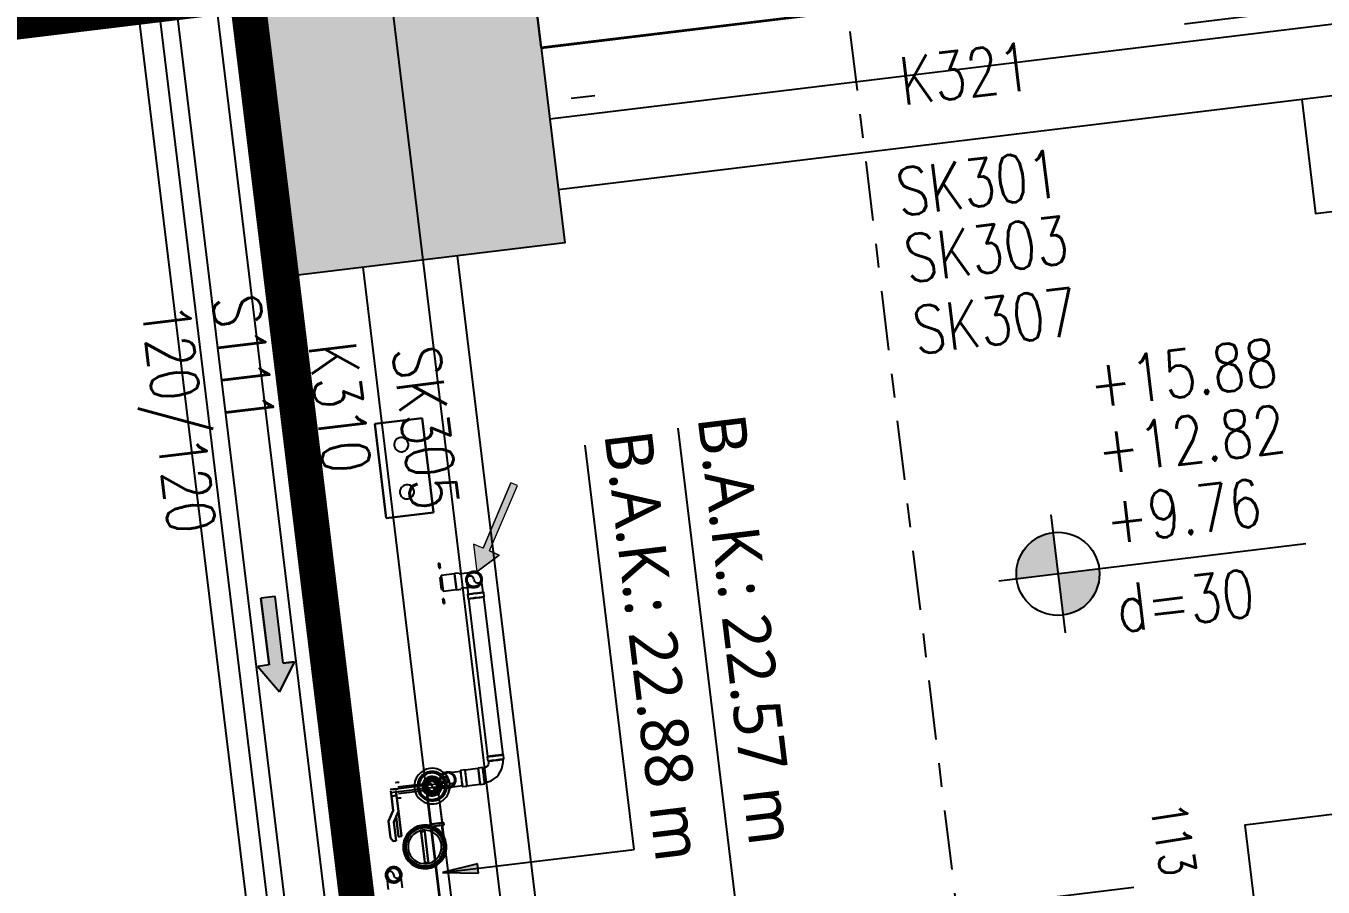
# Model space of a CAD drawing. Header units: millimetres. Extents: x 400382 to 401500, y 4543975 to 4544133.
# Drawn here: x 400460.32 to 400465.78, y 4544073.4 to 4544077.03 of the extents above; entities that cross this region are included whole.
import ezdxf
from ezdxf.enums import TextEntityAlignment as Align

# ---------------------------------------------------------------- set-up
doc = ezdxf.new("R2010")
doc.units = ezdxf.units.MM
for name, pattern in [('AKS', [3, 2.5, -0.25, 0, -0.25]), ('CENTER', [2, 1.25, -0.25, 0.25, -0.25]), ('CIZGI', [0.4, 0.25, -0.15]), ('CONTINU', [0]), ('HIDDEN', [0.375, 0.25, -0.125])]:
    doc.linetypes.add(name, pattern=pattern)
doc.layers.add('A-DETL-GENF', color=92, linetype='Continuous', lineweight=9)
for name, color, linetype in [('aks prota', 2, 'AKS'), ('kiriş prota', 6, 'Continuous'), ('kolon prota', 1, 'Continuous'), ('kolon tarama prota', 252, 'Continuous'), ('lkolon prota', 4, 'Continuous'), ('merdiven prota', 2, 'Continuous'), ('not prota', 2, 'Continuous'), ('skesit prota', 7, 'Continuous'), ('st-s_level (kot)', 6, 'Continuous'), ('st-s_levelmark (kot işareti)', 4, 'Continuous'), ('st_s_not çizgisi', 4, 'CIZGI'), ('st_s_ölçü', 4, 'Continuous'), ('TARAMA', 8, 'Continuous'), ('tkolon prota', 6, 'Continuous')]:
    doc.layers.add(name, color=color, linetype=linetype)
doc.styles.add('OLCU', font='romanstw.shx')
doc.styles.add('Segoe UI Light_1', font='', dxfattribs={"height": 200})
doc.styles.add('TKIRIS', font='romanstw.shx')
doc.styles.add('tkolon', font='romanstw.shx')
doc.styles.get('Segoe UI Light_1').set_extended_font_data('Segoe UI Light')

# ---------------------------------------------------------------- blocks, each defined once
blk = doc.blocks.new('Flow Direction - Flow Direction _25mm_-1035271-_17_70 m  ARA KAT')
at = {"layer": 'TARAMA'}
blk.add_hatch(color=256, dxfattribs=at).paths.add_polyline_path([(0, 0), (-117, -78), (-117, -30), (-400, -30), (-400, 30), (-117, 30), (-117, 78)], flags=0)
for p, q in [((0, 0), (-117, 78)), ((-117, 78), (-117, 30)), ((-117, 78), (0, 0)), ((-117, 30), (-117, 78)), ((-117, 30), (-400, 30)), ((-400, 30), (-400, -30)), ((-117, 30), (-400, 30)), ((-400, 30), (-400, -30)), ((-117, -78), (0, 0)), ((-117, -78), (0, 0)), ((-400, -30), (-117, -30)), ((-117, -30), (-400, -30)), ((-117, -30), (-117, -78)), ((-117, -30), (-117, -78))]:
    blk.add_line(p, q, dxfattribs=at)
blk = doc.blocks.new('Riser Direction1 - Flow Direction _25mm_ 2-2155046-_17_70 m  ARA KAT')
at = {"layer": 'A-DETL-GENF'}
blk.add_hatch(color=256, dxfattribs=at).paths.add_polyline_path([(0, 0), (118, 0), (96, -38.1), (354.9, -187.5), (339.8, -213.5), (81, -64.1), (59, -102.2)], flags=0)
for p, q in [((0, 0), (59, -102.2)), ((118, 0), (0, 0)), ((118, 0), (0, 0)), ((59, -102.2), (0, 0)), ((96, -38.1), (118, 0)), ((96, -38.1), (118, 0)), ((354.9, -187.5), (96, -38.1)), ((96, -38.1), (354.9, -187.5)), ((59, -102.2), (81, -64.1)), ((81, -64.1), (59, -102.2)), ((81, -64.1), (339.8, -213.5)), ((81, -64.1), (339.8, -213.5)), ((339.8, -213.5), (354.9, -187.5)), ((339.8, -213.5), (354.9, -187.5))]:
    blk.add_line(p, q, dxfattribs=at)
blk = doc.blocks.new('17.60 mekanik')
at = {"layer": 'kolon tarama prota'}
blk.add_hatch(color=256, dxfattribs=at).paths.add_polyline_path([(137152.8, 64568.52), (137163.21, 64579.5), (137160.02, 64581.82)], flags=0)
for p, q in [((137166.76, 64466.14), (136524.26, 64932.94)), ((137170.68, 64493.17), (136564.89, 64933.3)), ((136519.03, 64925.75), (137161.53, 64458.95)), ((136554.9, 64919.55), (137160.69, 64479.42)), ((137265.83, 64635.88), (137083.44, 64768.39)), ((137200.49, 64634.17), (137061.93, 64734.84)), ((137006.92, 64692.36), (136995.17, 64676.18)), ((136995.17, 64676.18), (137006.92, 64692.36)), ((137039.28, 64668.85), (137006.92, 64692.36)), ((137006.92, 64692.36), (137039.28, 64668.85)), ((137006.92, 64692.36), (137006.92, 64692.36)), ((136995.17, 64676.18), (137027.53, 64652.67)), ((137027.53, 64652.67), (136995.17, 64676.18)), ((136995.17, 64676.18), (136995.17, 64676.18)), ((137027.53, 64652.67), (137039.28, 64668.85)), ((137039.28, 64668.85), (137027.53, 64652.67)), ((137039.28, 64668.85), (137039.28, 64668.85)), ((137064.25, 64657.78), (137060.89, 64653.15)), ((137065.26, 64659.4), (137064.14, 64657.86)), ((137066.92, 64655.84), (137064.25, 64657.78)), ((137064.25, 64657.78), (137066.92, 64655.84)), ((137068.04, 64657.38), (137068.04, 64657.38)), ((137068.04, 64657.38), (137068.04, 64657.38)), ((137068.04, 64657.38), (137068.04, 64657.38)), ((137068.04, 64657.38), (137068.04, 64657.38)), ((137079.8, 64660.34), (137078.26, 64661.46)), ((137133.82, 64620.93), (137079.72, 64660.23)), ((137027.53, 64652.67), (137027.53, 64652.67)), ((137056.68, 64656.21), (137056.38, 64655.81)), ((137056.38, 64655.81), (137058, 64654.63)), ((137058, 64654.63), (137056.38, 64655.81)), ((137056.68, 64656.21), (137058.3, 64655.03)), ((137058.3, 64655.03), (137056.68, 64656.21)), ((137058, 64654.63), (137058.3, 64655.03)), ((137063.56, 64651.21), (137060.89, 64653.15)), ((137060.89, 64653.15), (137063.56, 64651.21)), ((137061.53, 64652.68), (137061.24, 64652.28)), ((137061.24, 64652.28), (137065.28, 64649.34)), ((137065.28, 64649.34), (137061.24, 64652.28)), ((137061.53, 64652.68), (137065.58, 64649.74)), ((137065.58, 64649.74), (137061.53, 64652.68)), ((137066.22, 64649.27), (137063.56, 64651.21)), ((137063.56, 64651.21), (137066.22, 64649.27)), ((137066.22, 64649.27), (137069.59, 64653.9)), ((137069.59, 64653.9), (137066.92, 64655.84)), ((137066.92, 64655.84), (137069.59, 64653.9)), ((137066.92, 64655.84), (137066.92, 64655.84)), ((137066.92, 64655.84), (137066.92, 64655.84)), ((137069.69, 64653.82), (137070.81, 64655.37)), ((137074.23, 64655.91), (137075.77, 64654.79)), ((137075.85, 64654.89), (137129.94, 64615.59)), ((137065.28, 64649.34), (137065.58, 64649.74)), ((137068.81, 64647.39), (137068.52, 64646.99)), ((137068.52, 64646.99), (137070.14, 64645.81)), ((137070.14, 64645.81), (137068.52, 64646.99)), ((137068.81, 64647.39), (137070.43, 64646.22)), ((137070.43, 64646.22), (137068.81, 64647.39)), ((137070.14, 64645.81), (137070.43, 64646.22)), ((137152.8, 64568.52), (137200.49, 64634.17)), ((137135.44, 64619.91), (137133.9, 64621.03)), ((137129.87, 64615.48), (137131.41, 64614.36)), ((137130.93, 64609.33), (137127.64, 64604.79)), ((137131.95, 64610.95), (137130.83, 64609.41)), ((137127.53, 64604.87), (137126.41, 64603.33)), ((137132.98, 64600.91), (137136.27, 64605.45)), ((137136.38, 64605.37), (137137.5, 64606.91)), ((137127.23, 64596.61), (137112.3, 64576.07)), ((137126.61, 64597.07), (137123.34, 64592.57)), ((137131.96, 64599.29), (137133.08, 64600.83)), ((137113.19, 64575.42), (137128.12, 64595.97)), ((137124.41, 64591.8), (137124.41, 64591.8)), ((137124.41, 64591.8), (137124.41, 64591.8)), ((137125.48, 64591.02), (137128.74, 64595.51)), ((137127.68, 64596.29), (137127.68, 64596.29)), ((137127.68, 64596.29), (137127.68, 64596.29)), ((137127.68, 64596.29), (137127.68, 64596.29)), ((137127.68, 64596.29), (137127.68, 64596.29)), ((137120.41, 64588.54), (137113.61, 64579.19)), ((137115.75, 64577.64), (137122.55, 64586.99)), ((137121.48, 64587.76), (137121.48, 64587.76)), ((137121.48, 64587.76), (137121.48, 64587.76)), ((137126.22, 64587.83), (137124.8, 64585.88)), ((137124.8, 64585.88), (137126.22, 64587.83)), ((137124.8, 64585.88), (137134.51, 64578.82)), ((137124.81, 64585.88), (137126.22, 64587.83)), ((137126.22, 64587.83), (137124.81, 64585.88)), ((137124.81, 64585.88), (137252.83, 64492.86)), ((137127.64, 64589.78), (137126.22, 64587.83)), ((137126.22, 64587.83), (137127.64, 64589.78)), ((137126.22, 64587.83), (137127.64, 64589.78)), ((137127.64, 64589.78), (137126.22, 64587.83)), ((137126.22, 64587.83), (137126.22, 64587.83)), ((137126.22, 64587.83), (137126.22, 64587.83)), ((137137.35, 64582.73), (137127.64, 64589.78)), ((137255.66, 64496.77), (137127.64, 64589.78)), ((137111.99, 64580.24), (137111.51, 64579.58)), ((137112.54, 64580.99), (137112.05, 64580.33)), ((137135.93, 64580.77), (137134.51, 64578.82)), ((137134.51, 64578.82), (137135.93, 64580.77)), ((137137.11, 64582.39), (137134.76, 64579.16)), ((137134.76, 64579.16), (137137.11, 64582.39)), ((137135.51, 64578.5), (137137.99, 64581.9)), ((137137.99, 64581.9), (137135.51, 64578.5)), ((137137.92, 64581.8), (137135.56, 64578.57)), ((137135.56, 64578.57), (137137.92, 64581.8)), ((137137.35, 64582.73), (137135.93, 64580.77)), ((137135.93, 64580.77), (137137.35, 64582.73)), ((137137.11, 64582.39), (137137.7, 64583.2)), ((137137.7, 64583.2), (137137.11, 64582.39)), ((137138.5, 64582.61), (137137.7, 64583.2)), ((137137.7, 64583.2), (137137.7, 64583.2)), ((137137.92, 64581.8), (137138.5, 64582.61)), ((137138.5, 64582.61), (137137.92, 64581.8)), ((137141.45, 64579.38), (137137.99, 64581.9)), ((137138.5, 64582.61), (137138.5, 64582.61)), ((137160.02, 64581.82), (137152.8, 64568.52)), ((137163.21, 64579.5), (137160.02, 64581.82)), ((137114.18, 64578.66), (137112.3, 64576.07)), ((137113.6, 64578.05), (137112.33, 64576.29)), ((137112.74, 64575.75), (137112.74, 64575.75)), ((137112.74, 64575.75), (137112.74, 64575.75)), ((137112.74, 64575.75), (137112.74, 64575.75)), ((137112.74, 64575.75), (137112.74, 64575.75)), ((137114.6, 64574.64), (137112.86, 64575.91)), ((137112.86, 64575.91), (137112.86, 64575.91)), ((137112.86, 64575.91), (137114.6, 64574.64)), ((137113.19, 64575.42), (137115.07, 64578.01)), ((137115.88, 64576.4), (137114.14, 64577.67)), ((137114.14, 64577.67), (137114.14, 64577.67)), ((137114.14, 64577.67), (137115.88, 64576.4)), ((137114.14, 64577.67), (137114.14, 64577.67)), ((137114.14, 64577.67), (137114.14, 64577.67)), ((137114.6, 64574.64), (137115.88, 64576.41)), ((137115.88, 64576.41), (137114.6, 64574.64)), ((137114.6, 64574.64), (137115.88, 64576.4)), ((137115.88, 64576.4), (137114.6, 64574.64)), ((137114.62, 64578.33), (137114.62, 64578.33)), ((137114.62, 64578.33), (137114.62, 64578.33)), ((137114.62, 64578.33), (137114.62, 64578.33)), ((137114.62, 64578.33), (137114.62, 64578.33)), ((137114.68, 64578.41), (137114.68, 64578.41)), ((137114.68, 64578.41), (137114.68, 64578.41)), ((137114.68, 64578.41), (137114.68, 64578.41)), ((137114.68, 64578.41), (137114.68, 64578.41)), ((137115.17, 64579.08), (137115.17, 64579.08)), ((137115.17, 64579.08), (137115.17, 64579.08)), ((137115.88, 64576.41), (137121.21, 64572.53)), ((137121.21, 64572.53), (137115.88, 64576.41)), ((137115.88, 64576.41), (137115.88, 64576.41)), ((137115.88, 64576.4), (137115.88, 64576.4)), ((137116.77, 64575.76), (137117.25, 64576.42)), ((137117.31, 64576.5), (137117.8, 64577.17)), ((137134.5, 64575.14), (137133.61, 64573.93)), ((137133.61, 64573.93), (137134.5, 64575.14)), ((137134.02, 64573.63), (137134.9, 64574.85)), ((137134.76, 64579.16), (137134.17, 64578.35)), ((137134.17, 64578.35), (137134.76, 64579.16)), ((137134.17, 64578.35), (137134.66, 64577.99)), ((137134.17, 64578.35), (137134.17, 64578.35)), ((137134.9, 64574.85), (137134.5, 64575.14)), ((137134.5, 64575.14), (137134.5, 64575.14)), ((137134.5, 64575.14), (137136.11, 64573.97)), ((137134.66, 64577.99), (137134.66, 64577.99)), ((137136.11, 64573.97), (137134.9, 64574.85)), ((137134.9, 64574.85), (137134.9, 64574.85)), ((137135.56, 64578.57), (137135.51, 64578.5)), ((137135.51, 64578.5), (137135.56, 64578.57)), ((137135.51, 64578.5), (137135.51, 64578.5)), ((137135.51, 64578.5), (137135.51, 64578.5)), ((137152.8, 64568.52), (137163.21, 64579.5)), ((137119.45, 64571.11), (137114.6, 64574.64)), ((137114.6, 64574.64), (137119.45, 64571.11)), ((137114.6, 64574.64), (137114.6, 64574.64)), ((137114.6, 64574.64), (137114.6, 64574.64)), ((137121.48, 64566.55), (137119.45, 64571.11)), ((137119.45, 64571.11), (137121.48, 64566.55)), ((137119.45, 64571.11), (137119.45, 64571.11)), ((137122.22, 64570.25), (137121.21, 64572.53)), ((137121.21, 64572.53), (137129.83, 64566.26)), ((137129.83, 64566.26), (137121.21, 64572.53)), ((137121.21, 64572.53), (137122.22, 64570.25)), ((137121.21, 64572.53), (137121.21, 64572.53)), ((137121.21, 64572.53), (137123.24, 64567.97)), ((137123.24, 64567.97), (137121.21, 64572.53)), ((137121.21, 64572.53), (137121.21, 64572.53)), ((137129.1, 64565.25), (137122.22, 64570.25)), ((137122.22, 64570.25), (137129.1, 64565.25)), ((137122.22, 64570.25), (137122.22, 64570.25)), ((137135.23, 64572.75), (137133.61, 64573.93)), ((137133.61, 64573.93), (137133.61, 64573.93)), ((137133.61, 64573.93), (137134.02, 64573.63)), ((137134.02, 64573.63), (137134.02, 64573.63)), ((137134.02, 64573.63), (137135.23, 64572.75)), ((137143.4, 64566.81), (137135.23, 64572.75)), ((137135.23, 64572.75), (137143.4, 64566.81)), ((137144.28, 64568.03), (137136.11, 64573.97)), ((137136.11, 64573.97), (137144.28, 64568.03)), ((137127.15, 64562.43), (137121.48, 64566.55)), ((137121.48, 64566.55), (137127.15, 64562.43)), ((137121.48, 64566.55), (137121.48, 64566.55)), ((137123.24, 64567.97), (137129.66, 64563.3)), ((137129.66, 64563.3), (137123.24, 64567.97)), ((137123.24, 64567.97), (137123.24, 64567.97)), ((137129.83, 64566.26), (137129.1, 64565.25)), ((137129.1, 64565.25), (137129.83, 64566.26)), ((137129.1, 64565.25), (137129.1, 64565.25)), ((137129.83, 64566.26), (137129.83, 64566.26)), ((137145.02, 64565.64), (137143.4, 64566.81)), ((137143.4, 64566.81), (137144.61, 64565.93)), ((137145.5, 64567.15), (137144.28, 64568.03)), ((137144.28, 64568.03), (137145.9, 64566.85)), ((137144.61, 64565.93), (137145.5, 64567.15)), ((137144.61, 64565.93), (137144.61, 64565.93)), ((137144.61, 64565.93), (137145.02, 64565.64)), ((137145.02, 64565.64), (137145.9, 64566.85)), ((137145.02, 64565.64), (137145.9, 64566.85)), ((137145.02, 64565.64), (137145.02, 64565.64)), ((137145.9, 64566.85), (137145.5, 64567.15)), ((137145.5, 64567.15), (137145.5, 64567.15)), ((137145.9, 64566.85), (137145.9, 64566.85)), ((137128.89, 64562.25), (137127.15, 64562.43)), ((137127.15, 64562.43), (137128.89, 64562.25)), ((137127.15, 64562.43), (137127.15, 64562.43)), ((137129.66, 64563.3), (137128.89, 64562.25)), ((137128.89, 64562.25), (137129.66, 64563.3)), ((137128.89, 64562.25), (137128.89, 64562.25)), ((137129.66, 64563.3), (137129.66, 64563.3))]:
    blk.add_line(p, q, dxfattribs=at)
at = {"layer": 'kolon tarama prota', "extrusion": (0, 0, -1)}
blk.add_line((137126.22, 64587.83), (137126.22, 64587.83), dxfattribs=at)
blk.add_line((137126.22, 64587.83), (137126.22, 64587.83), dxfattribs=at)
at = {"layer": 'kolon tarama prota', "flags": 128}
for points in [[(137069.05, 64663.91), (137068.77, 64663.53), (137067.99, 64662.45), (137066.82, 64660.84), (137065.6, 64659.16)], [(137069.72, 64659.69), (137068.69, 64661.01), (137068.52, 64662.68), (137069.05, 64663.91)], [(137069.05, 64663.91), (137070.37, 64664.94), (137072.04, 64665.1), (137073.26, 64664.57)], [(137073.26, 64664.57), (137073.64, 64664.3), (137074.72, 64663.51), (137076.33, 64662.34), (137078.02, 64661.12)], [(137073.26, 64664.57), (137074.29, 64663.25), (137074.46, 64661.59), (137073.93, 64660.36)], [(137073.93, 64660.36), (137072.61, 64659.33), (137070.95, 64659.17), (137069.72, 64659.69)], [(137074.47, 64656.24), (137072.6, 64657.6), (137071.04, 64658.74), (137070.02, 64659.47), (137069.72, 64659.69)], [(137070.48, 64655.61), (137071.83, 64657.47), (137072.97, 64659.04), (137073.71, 64660.05), (137073.93, 64660.36)], [(137138.75, 64613.78), (137137.84, 64616.52), (137136.09, 64618.83), (137135.2, 64619.58)], [(137131.65, 64614.7), (137132.64, 64613.41), (137132.79, 64612.83)], [(137137.16, 64607.16), (137138.46, 64609.75), (137138.86, 64612.62), (137138.75, 64613.78)], [(137132.79, 64612.83), (137132.58, 64611.22), (137132.28, 64610.7)], [(137126.75, 64603.08), (137125.39, 64601.21), (137124.25, 64599.65), (137123.52, 64598.64), (137123.29, 64598.33)], [(137128.17, 64594.78), (137128.45, 64595.16), (137129.24, 64596.25), (137130.4, 64597.85), (137131.63, 64599.54)], [(137120.82, 64591.76), (137120.3, 64590.51), (137120.41, 64589.16), (137121.12, 64588.02), (137122.27, 64587.32), (137123.62, 64587.22), (137124.86, 64587.75), (137125.48, 64588.37)], [(137125.48, 64588.37), (137126, 64589.61), (137125.89, 64590.96), (137125.18, 64592.11), (137124.02, 64592.81), (137122.68, 64592.91), (137121.43, 64592.38), (137120.82, 64591.76)], [(137121.73, 64588.11), (137120.85, 64589.32), (137120.85, 64590.81), (137121.2, 64591.48)], [(137121.2, 64591.48), (137122.4, 64592.36), (137123.89, 64592.36), (137124.57, 64592.02)], [(137124.57, 64592.02), (137124.95, 64591.74), (137125.99, 64590.99), (137127.43, 64589.93), (137127.64, 64589.78)], [(137124.57, 64592.02), (137125.45, 64590.81), (137125.45, 64589.32), (137125.1, 64588.64)], [(137125.1, 64588.64), (137123.9, 64587.77), (137122.4, 64587.77), (137121.73, 64588.11)], [(137124.8, 64585.87), (137123.33, 64586.95), (137122.21, 64587.76), (137121.74, 64588.1), (137121.73, 64588.11)], [(137135.51, 64578.5), (137133.78, 64577.32), (137132.36, 64575.77)], [(137147.16, 64565.01), (137148.52, 64567.74), (137148.9, 64570.77), (137148.26, 64573.76), (137146.68, 64576.37), (137144.33, 64578.32), (137141.47, 64579.38), (137138.41, 64579.44), (137135.51, 64578.5)], [(137145.95, 64551.81), (137144.09, 64553.17), (137142.52, 64554.31), (137141.51, 64555.04), (137141.2, 64555.27)], [(137137.65, 64550.39), (137138.04, 64550.11), (137139.12, 64549.33), (137140.72, 64548.16), (137142.41, 64546.93)]]:
    blk.add_lwpolyline(points, dxfattribs=at)
at = {"layer": 'kolon tarama prota', "extrusion": (0, 0, -1), "flags": 128}
for points in [[(-137121.2, 64591.48), (-137120.73, 64590.06), (-137121.2, 64588.64), (-137121.73, 64588.11)], [(-137124.57, 64592.02), (-137123.15, 64592.48), (-137121.73, 64592.02), (-137121.2, 64591.48)], [(-137127.64, 64589.78), (-137126.17, 64590.85), (-137125.05, 64591.66), (-137124.58, 64592.01), (-137124.57, 64592.02)], [(-137125.1, 64588.64), (-137125.56, 64590.06), (-137125.1, 64591.48), (-137124.57, 64592.02)], [(-137121.73, 64588.11), (-137123.15, 64587.65), (-137124.57, 64588.11), (-137125.1, 64588.64)], [(-137121.73, 64588.11), (-137122.11, 64587.83), (-137123.15, 64587.08), (-137124.59, 64586.03), (-137124.8, 64585.88)]]:
    blk.add_lwpolyline(points, dxfattribs=at)
at = {"layer": 'kolon tarama prota'}
for centre, radius, start, end in [((137009.14, 64678.39), 3, 144, 324), ((137009.14, 64678.39), 3, 144, 324), ((137009.14, 64678.39), 3, 324, 144), ((137009.14, 64678.39), 3, 324, 144), ((137025.32, 64666.63), 3, 144, 324), ((137025.32, 64666.63), 3, 144, 324), ((137025.32, 64666.63), 3, 324, 144), ((137025.32, 64666.63), 3, 324, 144), ((137071.49, 64662.14), 3.43, 54, 234), ((137071.49, 64662.14), 3.43, 54, 234), ((137071.49, 64662.13), 3.43, 144, 324), ((137071.49, 64662.13), 3.43, 144, 324), ((137071.49, 64662.14), 3.3, 144, 324), ((137071.49, 64662.14), 3.02, 54, 234), ((137071.49, 64662.13), 3.02, 144, 324), ((137071.49, 64662.13), 3.43, 324, 144), ((137071.49, 64662.13), 3.43, 324, 144), ((137071.49, 64662.14), 3.3, 324, 144), ((137070.52, 64660.8), 1.65, 54, 234), ((137071.49, 64662.13), 3.02, 324, 144), ((137071.49, 64662.14), 3.43, 234, 54), ((137071.49, 64662.14), 3.43, 234, 54), ((137071.49, 64662.14), 3.02, 234, 54), ((137072.46, 64663.47), 1.65, 234, 54), ((137123.15, 64590.06), 7.5, 323.9862, 143.9862), ((137123.15, 64590.06), 7.5, 323.9862, 143.9862), ((137123.15, 64590.06), 7.5, 323.9862, 143.9862), ((137123.15, 64590.06), 7.5, 323.9862, 143.9862), ((137125.73, 64596.56), 3.43, 54, 234), ((137125.73, 64596.56), 3.43, 54, 234), ((137125.73, 64596.56), 3.3, 144, 324), ((137125.73, 64596.56), 3.02, 54, 234), ((137125.73, 64596.56), 3.3, 324, 144), ((137124.76, 64595.22), 1.65, 54, 234), ((137125.73, 64596.56), 3.43, 234, 54), ((137125.73, 64596.56), 3.43, 234, 54), ((137125.73, 64596.56), 3.02, 234, 54), ((137126.7, 64597.89), 1.65, 234, 54), ((137123.15, 64590.06), 7.5, 143.9862, 323.9862), ((137123.15, 64590.06), 7.5, 143.9862, 323.9862), ((137123.15, 64590.06), 7.5, 143.9862, 323.9862), ((137123.15, 64590.06), 7.5, 143.9862, 323.9862), ((137123.15, 64590.06), 6.22, 143.9862, 323.9862), ((137123.15, 64590.06), 6.22, 143.9862, 323.9862), ((137123.15, 64590.06), 5.56, 143.9862, 323.9862), ((137123.15, 64590.06), 5.56, 143.9862, 323.9862), ((137123.15, 64590.06), 5.56, 143.9862, 323.9862), ((137123.15, 64590.06), 5.56, 143.9862, 323.9862), ((137123.15, 64590.06), 6.21, 323.9862, 143.9862), ((137123.15, 64590.06), 6.21, 323.9862, 143.9862), ((137123.15, 64590.06), 5.56, 323.9862, 143.9862), ((137123.15, 64590.06), 5.56, 323.9862, 143.9862), ((137123.15, 64590.06), 5.56, 323.9862, 143.9862), ((137123.15, 64590.06), 5.56, 323.9862, 143.9862), ((137123.15, 64590.06), 4.1, 53.9862, 233.9862), ((137123.15, 64590.06), 4.1, 53.9862, 233.9862), ((137123.15, 64590.06), 3.44, 53.9862, 233.9862), ((137123.15, 64590.06), 3.44, 53.9862, 233.9862), ((137123.15, 64590.06), 2.42, 143.9862, 323.9862), ((137123.15, 64590.06), 4.1, 233.9862, 53.9862), ((137123.15, 64590.06), 4.1, 233.9862, 53.9862), ((137123.15, 64590.06), 2.41, 144, 324), ((137123.15, 64590.06), 2.41, 144, 324), ((137123.15, 64590.06), 2.41, 144, 324), ((137123.15, 64590.06), 2.41, 144, 324), ((137123.15, 64590.06), 2.15, 53.9862, 233.9862), ((137123.15, 64590.06), 2.15, 53.9862, 233.9862), ((137123.15, 64590.06), 3.44, 233.9862, 53.9862), ((137123.15, 64590.06), 3.44, 233.9862, 53.9862), ((137123.15, 64590.06), 2, 53.9862, 233.9862), ((137123.15, 64590.06), 2, 53.9862, 233.9862), ((137123.15, 64590.06), 2, 53.9862, 233.9862), ((137123.15, 64590.06), 2, 53.9862, 233.9862), ((137123.15, 64590.06), 2, 53.9862, 233.9862), ((137123.15, 64590.06), 2, 53.9862, 233.9862), ((137123.15, 64590.06), 2, 143.9862, 323.9862), ((137123.15, 64590.06), 2, 143.9862, 323.9862), ((137123.15, 64590.06), 2, 143.9862, 323.9862), ((137123.15, 64590.06), 2, 143.9862, 323.9862), ((137123.15, 64590.06), 2, 143.9862, 323.9862), ((137123.15, 64590.06), 2, 143.9862, 323.9862), ((137123.15, 64590.06), 2, 143.9862, 323.9862), ((137123.15, 64590.06), 2, 143.9862, 323.9862), ((137123.15, 64590.06), 2.41, 324, 144), ((137123.15, 64590.06), 2.41, 324, 144), ((137123.15, 64590.06), 2.41, 324, 144), ((137123.15, 64590.06), 2.41, 324, 144), ((137123.15, 64590.06), 2.41, 323.9862, 143.9862), ((137123.15, 64590.06), 1.95, 53.9862, 233.9862), ((137123.15, 64590.06), 1.95, 53.9862, 233.9862), ((137123.15, 64590.06), 2, 323.9862, 143.9862), ((137123.15, 64590.06), 2, 323.9862, 143.9862), ((137123.15, 64590.06), 2, 323.9862, 143.9862), ((137123.15, 64590.06), 2, 323.9862, 143.9862), ((137123.15, 64590.06), 2, 323.9862, 143.9862), ((137123.15, 64590.06), 2, 323.9862, 143.9862), ((137123.15, 64590.06), 2, 323.9862, 143.9862), ((137123.15, 64590.06), 2, 323.9862, 143.9862), ((137123.15, 64590.06), 2.15, 233.9862, 53.9862), ((137123.15, 64590.06), 2.15, 233.9862, 53.9862), ((137123.15, 64590.06), 2, 233.9862, 53.9862), ((137123.15, 64590.06), 2, 233.9862, 53.9862), ((137123.15, 64590.06), 2, 233.9862, 53.9862), ((137123.15, 64590.06), 2, 233.9862, 53.9862), ((137123.15, 64590.06), 2, 233.9862, 53.9862), ((137123.15, 64590.06), 2, 233.9862, 53.9862), ((137123.15, 64590.06), 1.95, 233.9862, 53.9862), ((137123.15, 64590.06), 1.95, 233.9862, 53.9862), ((137123.86, 64591.04), 1.21, 234, 54), ((137123.86, 64591.04), 1.21, 234, 54), ((137123.86, 64591.04), 1.21, 234, 54), ((137123.86, 64591.04), 1.21, 234, 54), ((137122.44, 64589.09), 1.21, 54, 234), ((137122.44, 64589.09), 1.21, 54, 234), ((137122.44, 64589.09), 1.21, 54, 234), ((137122.44, 64589.09), 1.21, 54, 234), ((137139.76, 64570.39), 9.15, 143.9862, 323.9862), ((137139.76, 64570.39), 9.15, 143.9862, 323.9862), ((137139.76, 64570.39), 8.85, 143.9862, 323.9862), ((137139.76, 64570.39), 8.85, 143.9862, 323.9862), ((137139.76, 64570.39), 8.35, 143.9862, 323.9862), ((137139.76, 64570.39), 8.35, 143.9862, 323.9862), ((137139.76, 64570.39), 8, 143.9862, 323.9862), ((137139.76, 64570.39), 8, 143.9862, 323.9862), ((137139.76, 64570.39), 8, 143.9862, 323.9862), ((137139.76, 64570.39), 8.85, 323.9862, 143.9862), ((137139.76, 64570.39), 8.85, 323.9862, 143.9862), ((137139.76, 64570.39), 8.35, 323.9862, 143.9862), ((137139.76, 64570.39), 8.35, 323.9862, 143.9862), ((137139.76, 64570.39), 8, 323.9862, 143.9862), ((137139.76, 64570.39), 8, 323.9862, 143.9862), ((137139.76, 64570.39), 8, 323.9862, 143.9862), ((137139.76, 64570.39), 7.05, 323.9862, 143.9862), ((137139.76, 64570.39), 7.05, 323.9862, 143.9862), ((137139.76, 64570.39), 7.05, 143.9862, 323.9862), ((137139.76, 64570.39), 7.05, 143.9862, 323.9862), ((137139.43, 64552.83), 3.43, 144, 324), ((137139.43, 64552.83), 3.43, 144, 324), ((137139.43, 64552.83), 3.3, 144, 324), ((137139.43, 64552.83), 3.02, 144, 324), ((137139.43, 64552.83), 3.43, 324, 144), ((137139.43, 64552.83), 3.43, 324, 144), ((137139.43, 64552.83), 2.7, 144, 324), ((137139.43, 64552.83), 2.7, 144, 324), ((137139.43, 64552.83), 3.3, 324, 144), ((137138.46, 64551.49), 1.65, 54, 234), ((137139.43, 64552.83), 3.02, 324, 144), ((137139.43, 64552.83), 2.7, 324, 144), ((137139.43, 64552.83), 2.7, 324, 144), ((137140.4, 64554.16), 1.65, 234, 54)]:
    blk.add_arc(centre, radius, start, end, dxfattribs=at)
at = {"layer": 'kolon tarama prota', "extrusion": (0, 0, -1)}
for start, end in [(216.0005, 36.0005), (36.0005, 216.0005)]:
    blk.add_arc((-137123.15, 64590.06), 2.42, start, end, dxfattribs=at)
at = {"layer": 'kolon tarama prota'}
for centre, major_axis, start_param, end_param in [((137076.24, 64658.68), (-2.02, -2.78), 4.712389, 7.853982), ((137076.24, 64658.68), (-1.77, -2.44), 4.712389, 7.853982), ((137077.78, 64657.56), (-2.02, -2.78), 4.712389, 7.853982), ((137077.78, 64657.56), (1.94, 2.67), 1.570796, 3.141593), ((137077.78, 64657.56), (1.94, 2.67), 3.141593, 4.712389), ((137076.24, 64658.68), (-2.02, -2.78), 1.570796, 4.712389), ((137076.24, 64658.68), (-1.77, -2.44), 1.570796, 4.712389), ((137077.78, 64657.56), (-2.02, -2.78), 1.570796, 4.712389), ((137077.78, 64657.56), (1.94, 2.67), 0, 1.570796), ((137077.78, 64657.56), (1.94, 2.67), 4.712389, 6.283185), ((137131.88, 64618.26), (2.02, 2.78), 6.273186, 9.414779), ((137131.88, 64618.26), (2.02, 2.78), 3.131593, 6.273186), ((137133.42, 64617.14), (2.02, 2.78), 6.273186, 9.414779), ((137133.42, 64617.14), (2.02, 2.78), 3.131593, 6.273186), ((137133.42, 64617.14), (1.77, 2.44), 6.273186, 9.414779), ((137133.42, 64617.14), (1.77, 2.44), 3.131593, 6.273186), ((137131.88, 64618.26), (1.94, 2.67), 0, 1.570796), ((137131.88, 64618.26), (1.94, 2.67), 4.712389, 6.283185), ((137131.88, 64618.26), (1.94, 2.67), 1.570796, 3.141593), ((137131.88, 64618.26), (1.94, 2.67), 3.141593, 4.712389), ((137133.6, 64607.39), (-2.78, 2.02), 3.151592, 6.293184), ((137133.6, 64607.39), (2.78, -2.02), 3.151592, 6.293184), ((137133.6, 64607.39), (2.67, -1.94), 3.141593, 4.712389), ((137133.6, 64607.39), (2.67, -1.94), 1.570796, 3.141593), ((137134.72, 64608.93), (2.78, -2.02), 0.009999, 3.151592), ((137134.72, 64608.93), (2.78, -2.02), 3.151592, 6.293184), ((137134.72, 64608.93), (2.44, -1.77), 0.009999, 3.151592), ((137134.72, 64608.93), (2.44, -1.77), 3.151592, 6.293184), ((137129.19, 64601.31), (2.78, -2.02), 1.570796, 4.712389), ((137129.19, 64601.31), (2.44, -1.77), 1.570796, 4.712389), ((137130.31, 64602.85), (2.78, -2.02), 1.570796, 4.712389), ((137130.31, 64602.85), (-2.67, 1.94), 0, 1.570796), ((137130.31, 64602.85), (-2.67, 1.94), 4.712389, 6.283185), ((137130.31, 64602.85), (2.78, -2.02), 4.712389, 7.853982), ((137130.31, 64602.85), (-2.67, 1.94), 1.570796, 3.141593), ((137130.31, 64602.85), (-2.67, 1.94), 3.141593, 4.712389), ((137133.6, 64607.39), (-2.67, 1.94), 1.570796, 3.141593), ((137133.6, 64607.39), (-2.67, 1.94), 3.141593, 4.712389), ((137129.19, 64601.31), (2.78, -2.02), 4.712389, 7.853982), ((137129.19, 64601.31), (2.44, -1.77), 4.712389, 7.853982)]:
    blk.add_ellipse(centre, major_axis=major_axis, ratio=0.01, start_param=start_param, end_param=end_param, dxfattribs=at)
for points in [[(137135.51, 64578.5), (137134.89, 64578.17), (137133.72, 64577.38), (137132.77, 64576.34), (137132.36, 64575.77)], [(137147.16, 64565.01), (137147.76, 64565.84), (137148.68, 64567.69), (137149.07, 64570.78), (137148.42, 64573.82), (137146.81, 64576.48), (137144.42, 64578.47), (137141.5, 64579.55), (137138.39, 64579.61), (137136.42, 64578.97), (137135.51, 64578.5)]]:
    blk.add_open_spline(points, degree=3, dxfattribs=at)
for points, knots in [([(137135.51, 64578.5), (137135.43, 64578.46), (137135.29, 64578.37), (137135.08, 64578.26), (137134.9, 64578.15), (137134.72, 64578.03), (137134.66, 64577.99), (137134.66, 64577.99)], [0, 0, 0, 0, 0.166667, 0.333333, 0.5, 0.666667, 1, 1, 1, 1]), ([(137134.66, 64577.99), (137134.66, 64577.99), (137134.72, 64578.03), (137134.9, 64578.15), (137135.08, 64578.26), (137135.29, 64578.38), (137135.44, 64578.46), (137135.51, 64578.5)], [0, 0, 0, 0, 0.333333, 0.5, 0.666667, 0.833333, 1, 1, 1, 1]), ([(137135.51, 64578.5), (137135.56, 64578.52), (137135.72, 64578.61), (137136.03, 64578.75), (137136.24, 64578.84), (137136.46, 64578.93), (137136.71, 64579.02), (137136.97, 64579.1), (137137.17, 64579.17), (137137.37, 64579.23), (137137.58, 64579.28), (137137.8, 64579.33), (137138.03, 64579.38), (137138.27, 64579.42), (137138.54, 64579.46), (137138.76, 64579.49), (137138.94, 64579.5), (137139.11, 64579.52), (137139.33, 64579.53), (137139.54, 64579.54), (137139.71, 64579.54), (137139.88, 64579.54), (137140.08, 64579.53), (137140.28, 64579.52), (137140.41, 64579.52), (137140.49, 64579.51), (137140.6, 64579.5), (137140.77, 64579.48), (137140.94, 64579.46), (137141.05, 64579.44), (137141.11, 64579.44), (137141.16, 64579.44), (137141.22, 64579.43), (137141.35, 64579.42), (137141.42, 64579.4), (137141.45, 64579.38)], [0, 0, 0, 0, 0.111111, 0.166667, 0.194444, 0.222222, 0.277778, 0.305556, 0.333333, 0.361111, 0.388889, 0.416667, 0.444444, 0.479167, 0.513889, 0.548611, 0.565972, 0.583333, 0.618056, 0.652778, 0.670139, 0.6875, 0.722222, 0.756944, 0.774306, 0.782986, 0.791667, 0.826389, 0.861111, 0.878472, 0.887153, 0.895833, 0.913194, 0.930556, 1, 1, 1, 1]), ([(137141.45, 64579.38), (137141.44, 64579.39), (137141.41, 64579.4), (137141.34, 64579.42), (137141.26, 64579.43), (137141.18, 64579.43), (137141.12, 64579.44), (137141.05, 64579.44), (137140.95, 64579.46), (137140.81, 64579.48), (137140.67, 64579.49), (137140.56, 64579.51), (137140.5, 64579.51), (137140.45, 64579.51), (137140.41, 64579.52), (137140.35, 64579.52), (137140.24, 64579.53), (137140.08, 64579.53), (137139.88, 64579.54), (137139.69, 64579.54), (137139.48, 64579.54), (137139.28, 64579.53), (137139.07, 64579.52), (137138.86, 64579.5), (137138.65, 64579.47), (137138.44, 64579.45), (137138.22, 64579.41), (137138.01, 64579.37), (137137.8, 64579.33), (137137.58, 64579.28), (137137.37, 64579.23), (137137.17, 64579.17), (137136.97, 64579.1), (137136.77, 64579.04), (137136.58, 64578.97), (137136.35, 64578.88), (137136.08, 64578.77), (137135.72, 64578.61), (137135.56, 64578.52), (137135.51, 64578.5)], [0, 0, 0, 0, 0.027778, 0.055556, 0.083333, 0.097222, 0.111111, 0.125, 0.138889, 0.166667, 0.194444, 0.208333, 0.215278, 0.222222, 0.229167, 0.236111, 0.25, 0.277778, 0.305556, 0.333333, 0.361111, 0.388889, 0.416667, 0.444444, 0.472222, 0.5, 0.527778, 0.555556, 0.583333, 0.611111, 0.638889, 0.666667, 0.694444, 0.722222, 0.75, 0.777778, 0.833333, 0.888889, 1, 1, 1, 1])]:
    blk.add_open_spline(points, degree=3, knots=knots, dxfattribs=at)
for name, p, xscale, yscale, zscale, rotation in [('Riser Direction1 - Flow Direction _25mm_ 2-2155046-_17_70 m  ARA KAT', (137069.98, 64665.21), 0.09999999999999999, 0.09999999999999999, 0.09999999999999999, 143.9999999999989), ('Flow Direction - Flow Direction _25mm_-1035271-_17_70 m  ARA KAT', (137050.35, 64570.09), 0.1, 0.1, 0.1, 323.999999999999)]:
    blk.add_blockref(name, p, dxfattribs=dict(at, xscale=xscale, yscale=yscale, zscale=zscale, rotation=rotation))
at = {"layer": 'kolon tarama prota', "char_height": 20, "attachment_point": 1, "rotation": 324, "line_spacing_factor": 1.142579, "style": 'Segoe UI Light_1'}
for s, insert, width in [('B.A.K.: 22.57 m', (137097.33, 64793.64), 212.6541), ('B.A.K.: 22.88 m', (137075.65, 64760.21), 213.1568)]:
    blk.add_mtext(s, dxfattribs=dict(at, insert=insert, width=width))
blk = doc.blocks.new('PLAN_KOT')
at = {"layer": 'st-s_levelmark (kot işareti)'}
h = blk.add_hatch(color=256, dxfattribs=at)
h.paths.add_polyline_path([(0, 17.5, 0.414214), (-17.5, 0), (0, 0)])
h.paths.add_polyline_path([(17.5, 0), (0, 0), (0, -17.5, 0.414214)])
for p, q in [((0, 25), (0, -25)), ((105, 0), (-25, 0))]:
    blk.add_line(p, q, dxfattribs=at)
blk.add_circle((0, 0), 17.5, dxfattribs=at)
at = {"layer": 'st-s_level (kot)', "color": 6, "style": 'OLCU', "width": 0.8}
for tag, p in [('KOT', (22.67, 9.78)), ('DÖŞEME_KALINLIĞI', (22.67, -27.63))]:
    blk.add_attdef(tag, p, '', height=20, dxfattribs=at)

msp = doc.modelspace()

# ---------------------------------------------------------------- hatches: boundary and pattern name
at = {"layer": 'kolon tarama prota'}
h = msp.add_hatch(color=256, dxfattribs=at)
h.dxf.hatch_style = 1
h.paths.add_polyline_path([(400462.4471, 4544077.3053), (400462.5918, 4544076.1141), (400461.4006, 4544075.9694), (400461.2559, 4544077.1607)])

# ---------------------------------------------------------------- linework, layer by layer
at = {"layer": 'aks prota', "ltscale": 10}
for p, q in [((400470.2036, 4544008.4567), (400458.9527, 4544101.1038)), ((400435.3193, 4544073.4066), (400481.6787, 4544079.0364)), ((400435.3193, 4544073.4066), (400481.6787, 4544079.0364))]:
    msp.add_line(p, q, dxfattribs=at)
at = {"layer": 'kiriş prota'}
for p, q in [((400463.1407, 4544067.8198), (400462.1402, 4544076.0592)), ((400462.7437, 4544067.7715), (400461.7431, 4544076.011))]:
    msp.add_line(p, q, dxfattribs=at)
msp.add_lwpolyline([(400464.6786, 4544080.4976), (400465.0731, 4544077.2486), (400462.4921, 4544076.9352), (400462.0975, 4544080.1842)], close=True, dxfattribs=at)
for points in [[(400462.4923, 4544076.933), (400468.1508, 4544077.6202)], [(400462.5285, 4544076.6352), (400468.1869, 4544077.3224)], [(400462.5647, 4544076.3374), (400468.2231, 4544077.0245)], [(400461.4006, 4544075.9694), (400462.4011, 4544067.7299)], [(400466.0486, 4544073.737), (400465.453, 4544073.6647), (400465.7845, 4544070.9347), (400466.3801, 4544071.007), (400466.0486, 4544073.737)]]:
    msp.add_lwpolyline(points, dxfattribs=at)
at = {"layer": 'kolon prota', "color": 1}
msp.add_lwpolyline([(400462.4471, 4544077.3053), (400462.5918, 4544076.1141), (400461.4006, 4544075.9694), (400461.2559, 4544077.1607)], close=True, dxfattribs=at)
at = {"layer": 'merdiven prota', "linetype": 'HIDDEN', "ltscale": 10}
msp.add_line((400462.5039, 4544073.1024), (400465.482, 4544073.4641), dxfattribs=at)
at = {"layer": 'not prota', "ltscale": 0.1}
msp.add_lwpolyline([(400465.6922, 4544076.7172), (400465.7505, 4544076.237), (400467.2396, 4544076.4178)], dxfattribs=at)
at = {"layer": 'skesit prota', "linetype": 'CENTER', "ltscale": 0.2}
msp.add_lwpolyline([(400460.6091, 4544103.2099), (400466.0874, 4544058.0981)], dxfattribs=at)
at = {"layer": 'st_s_ölçü', "color": 3, "linetype": 'CIZGI', "lineweight": 30, "ltscale": 50, "const_width": 0.15}
msp.add_lwpolyline([(400482.8676, 4544040.2133), (400476.5533, 4544047.0027), (400474.3198, 4544046.7288), (400473.8875, 4544050.2885), (400473.8877, 4544050.2883), (400473.7549, 4544051.3802), (400472.5637, 4544051.2356), (400470.8784, 4544065.1136), (400464.0287, 4544064.2818), (400463.737, 4544066.6841), (400462.5457, 4544066.5395), (400463.0709, 4544062.2148), (400457.4125, 4544061.5277), (400456.2124, 4544071.4096), (400461.8708, 4544072.0967), (400461.2543, 4544077.1613), (400448.7477, 4544075.6425), (400446.4391, 4544094.6528)], dxfattribs=at)

# ---------------------------------------------------------------- block references
at = {"layer": 'merdiven prota', "xscale": 0.01, "yscale": 0.01, "zscale": 0.01, "rotation": 312.9239939574316}
msp.add_blockref('17.60 mekanik', (399055.2216, 4544638.0473), dxfattribs=at)
at = {"layer": 'st-s_level (kot)', "linetype": 'CONTINU', "ltscale": 0.1, "xscale": 0.01, "yscale": 0.01, "zscale": 0.01, "rotation": 6.923993957444405}
msp.add_blockref('PLAN_KOT', (400464.6667, 4544074.7213), dxfattribs=at).add_auto_attribs({'KOT': '+9.76', 'DÖŞEME_KALINLIĞI': 'd=30'})

# ---------------------------------------------------------------- texts
at = {"layer": 'kiriş prota', "ltscale": 0.05, "style": 'TKIRIS', "width": 0.8}
for s, rotation, p in [('K321', 6.924, (400464.0017, 4544076.792)), ('SK301', 6.924, (400463.9882, 4544076.325)), ('SK303', 6.924, (400464.0222, 4544076.0452)), ('SK307', 6.924, (400464.0587, 4544075.7439)), ('K310', 276.924, (400461.6122, 4544075.6973)), ('SK305', 276.924, (400461.9645, 4544075.6798))]:
    msp.add_text(s, height=0.2, rotation=rotation, dxfattribs=at).set_placement(p, align=Align.MIDDLE_LEFT)
at = {"layer": 'lkolon prota', "style": 'tkolon', "width": 0.8}
msp.add_text('120/120', height=0.2, rotation=276.924, dxfattribs=at).set_placement((400460.81, 4544075.8469))
at = {"layer": 'st-s_level (kot)', "color": 6, "style": 'OLCU', "width": 0.8}
for tag, p in [('+15.88', (400464.8103, 4544075.4189)), ('+12.82', (400464.8443, 4544075.1392))]:
    msp.add_attdef(tag, p, '', height=0.2, rotation=6.924, dxfattribs=at)
at = {"layer": 'st_s_not çizgisi', "ltscale": 0.05, "style": 'tkolon', "width": 0.8}
msp.add_text('113', height=0.15, rotation=278.9214, dxfattribs=at).set_placement((400465.1281, 4544073.7582), align=Align.MIDDLE_LEFT)
at = {"layer": 'tkolon prota', "style": 'tkolon', "width": 0.8}
msp.add_text('S111', height=0.2, rotation=276.924, dxfattribs=at).set_placement((400461.1078, 4544075.883))

doc.saveas('drawing.dxf')
